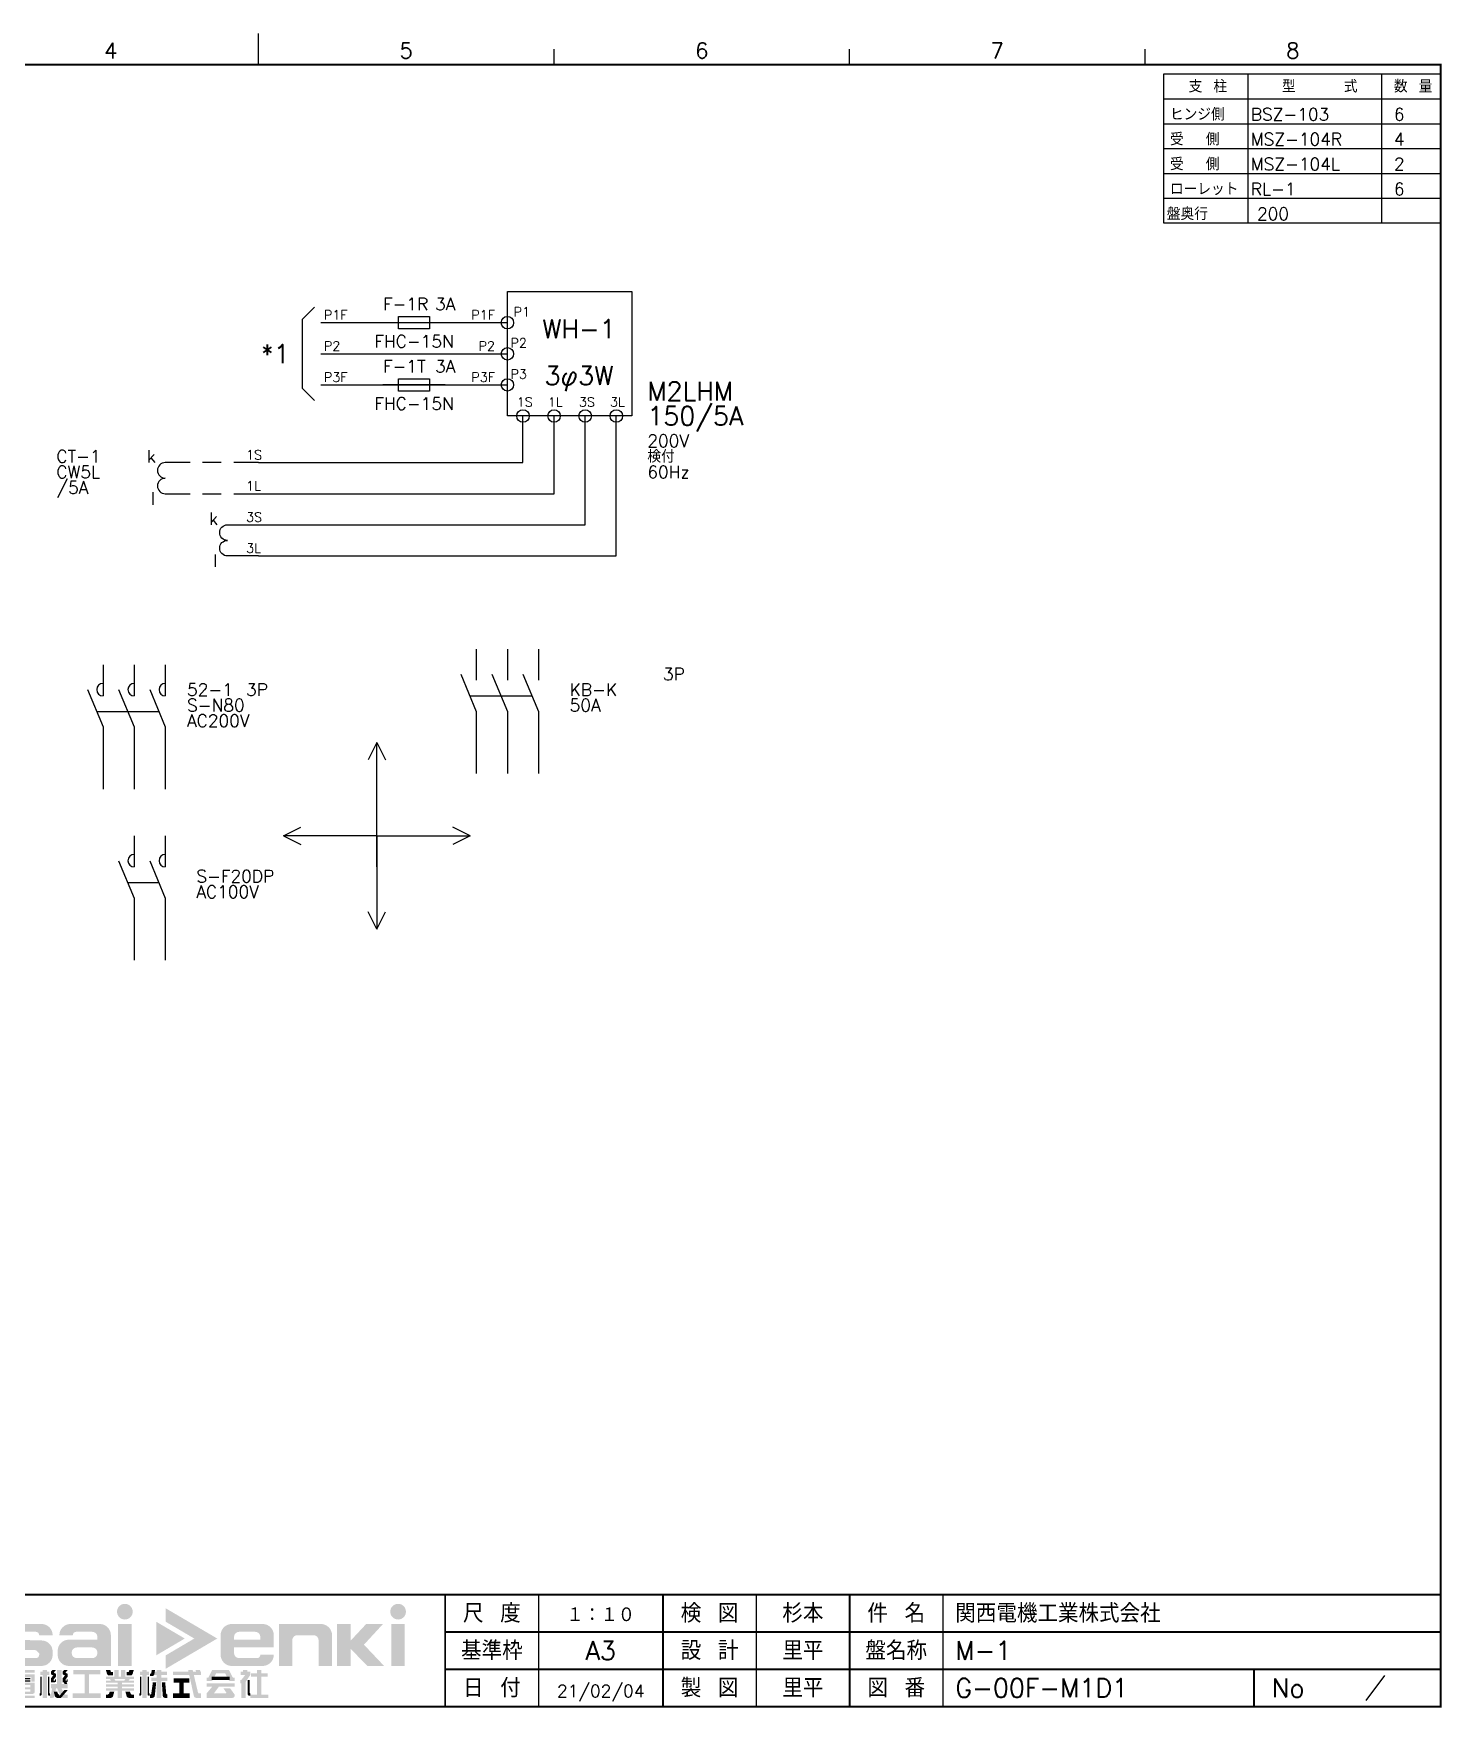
# Model space of a CAD drawing. Extents: x 150 to 4002, y -2 to 2690.
# Drawn here: x 1738 to 4002, y -2 to 2690 of the extents above; entities that cross this region are included whole.
import ezdxf
from ezdxf.enums import TextEntityAlignment as Align
from ezdxf.lldxf.tags import DXFTag

# ---------------------------------------------------------------- set-up
doc = ezdxf.new("R2010")
doc.units = 0
doc.header["$LTSCALE"] = 55
for name, color, linetype in [('S1', 4, 'Continuous'), ('SHEET', 4, 'Continuous'), ('ZOKU1', 3, 'Continuous')]:
    doc.layers.add(name, color=color, linetype=linetype)
doc.styles.add('M0', font='TXT', dxfattribs={"bigfont": 'BIGFONT'})
tags = doc.linetypes.add('DASHED', pattern=[0.4, 0.2, -0.2]).pattern_tags.tags
tags[6:7] = [DXFTag(74, 4), DXFTag(75, 0), DXFTag(340, '0'), DXFTag(46, 1.0), DXFTag(50, 0.0), DXFTag(44, 0.0), DXFTag(45, 0.0)]
tags[4:5] = [DXFTag(74, 4), DXFTag(75, 0), DXFTag(340, '0'), DXFTag(46, 1.0), DXFTag(50, 0.0), DXFTag(44, 0.0), DXFTag(45, 0.0)]

# ---------------------------------------------------------------- blocks, each defined once
blk = doc.blocks.new('S-LIST')
at = {"layer": 'S1', "color": 2, "linetype": 'Continuous'}
blk.add_lwpolyline([(-445, 0), (0, 0), (0, -240), (-445, -240)], close=True, dxfattribs=at)
for points in [[(-310, 0), (-310, -240)], [(-95, 0), (-95, -240)], [(-445, -40), (0, -40)], [(-445, -80), (0, -80)], [(-445, -120), (0, -120)], [(-445, -160), (0, -160)], [(-445, -200), (0, -200)]]:
    blk.add_lwpolyline(points, dxfattribs=at)
at = {"layer": 'S1', "color": 4, "linetype": 'Continuous', "style": 'M0'}
for s, p in [('支 柱', (-405, -30)), ('型    式', (-255, -30)), ('数 量', (-75, -30))]:
    blk.add_text(s, height=20, dxfattribs=at).set_placement(p)
blk = doc.blocks.new('BOXD')
at = {"layer": 'S1', "color": 3, "linetype": 'Continuous', "style": 'M0'}
for tag, p in [('N1', (0, 0)), ('N2', (145, 0))]:
    blk.add_attdef(tag, p, '', height=20, dxfattribs=at)
blk = doc.blocks.new('支柱金具')
at = {"layer": 'ZOKU1', "color": 3, "linetype": 'Continuous', "style": 'M0'}
for tag, p in [('PNO', (5, 0)), ('T1', (135, 0)), ('QT', (365, 0)), ('T2', (450, 0)), ('T3', (555, 0)), ('T6', (605, 0))]:
    blk.add_attdef(tag, p, '', height=20, dxfattribs=at)
blk = doc.blocks.new('KD-ROGO')
at = {"layer": 'SHEET', "linetype": 'Continuous'}
for color, points in [(171, [(-539, 161), (-511, 161), (-511, 63), (-539, 63)]), (171, [(-419, 166), (-419, 142), (-470, 112), (-419, 82), (-419, 58), (-511, 112)]), (171, [(112, 166), (112, 142), (163, 112), (112, 82), (112, 58), (204, 112)]), (171, [(418, 138), (442, 138), (442, 108), (470, 138), (500, 138), (466, 101), (502, 63), (472, 63), (442, 94), (442, 63), (418, 63)]), (40, [(-276, 33), (-275, 30), (-279, 30), (-279, 25), (-269, 25), (-269, 22), (-280, 22), (-280, 17), (-269, 17, -0.414214), (-273, 13), (-280, 13), (-280, 8), (-269, 8, 0.414214), (-261, 16), (-261, 17), (-250, 17), (-250, 22), (-261, 22), (-261, 25), (-251, 25), (-251, 30), (-255, 30), (-254, 33), (-262, 33), (-263, 30), (-267, 30), (-268, 33)]), (40, [(-172, 56), (-122, 56), (-122, 51), (-143, 51), (-143, 48), (-122, 48), (-122, 35), (-128, 35), (-128, 43), (-143, 43), (-143, 35), (-151, 35), (-151, 43), (-166, 43), (-166, 35), (-172, 35), (-172, 48), (-151, 48), (-151, 51), (-172, 51)]), (40, [(-108, 56), (-100, 56), (-100, 53), (-96, 53), (-96, 47), (-100, 47), (-100, 6), (-108, 6), (-108, 47), (-112, 47), (-112, 53), (-108, 53)]), (40, [(-70, 34), (-65, 34), (-64, 31), (-69, 31)]), (40, [(-5, 56), (-5, 48), (-25, 48), (-25, 14), (-4, 14), (-4, 6), (-54, 6), (-54, 14), (-33, 14), (-33, 48), (-53, 48), (-53, 56)]), (40, [(70, 56), (78, 56), (78, 53), (82, 53), (82, 47), (78, 47), (78, 6), (70, 6), (70, 47), (66, 47), (66, 53), (70, 53)]), (40, [(96, 56), (104, 56), (104, 53), (114, 53), (114, 47), (104, 47), (104, 42), (115, 42), (115, 36), (104, 36), (104, 6), (96, 6), (96, 36), (86, 36), (86, 42), (96, 42), (96, 47), (87, 47), (87, 53), (96, 53)]), (40, [(125, 53), (166, 53), (165, 56), (173, 56), (174, 53), (175, 53), (175, 47), (125, 47)]), (40, [(154, 41), (154, 33), (144, 33), (144, 14), (155, 14), (155, 6), (125, 6), (125, 14), (136, 14), (136, 33), (126, 33), (126, 41)]), (40, [(194, 44), (226, 44), (226, 38), (194, 38)]), (40, [(250, 56), (258, 56), (258, 53), (263, 53), (263, 47), (255, 35), (255, 6), (247, 6), (247, 32), (245, 32), (245, 38), (247, 38), (254, 47), (246, 47), (246, 53), (250, 53)]), (40, [(275, 56), (283, 56), (283, 50), (294, 50), (294, 44), (283, 44), (283, 12), (295, 12), (295, 6), (263, 6), (263, 12), (275, 12), (275, 44), (264, 44), (264, 50), (275, 50)]), (40, [(-265, 14), (-262.2, 9, 0.269143), (-258.7, 7), (-250, 7), (-250, 12), (-255, 12, -0.414214), (-257, 14)]), (40, [(-63, 20), (-75, 6), (-81, 6), (-69, 20)])]:
    blk.add_hatch(color=color, dxfattribs=at).paths.add_polyline_path(points)
h = blk.add_hatch(color=171, dxfattribs=at)
h.paths.add_polyline_path([(27, 138), (27, 63), (51, 63), (51, 138)])
edge = h.paths.add_edge_path()
edge.add_arc((39, 160), 14, 0, 360)
h = blk.add_hatch(color=171, dxfattribs=at)
h.paths.add_polyline_path([(515, 138), (515, 63), (539, 63), (539, 138)])
edge = h.paths.add_edge_path()
edge.add_arc((527, 160), 14, 0, 360)
h = blk.add_hatch(color=171, dxfattribs=at)
edge = h.paths.add_edge_path()
edge.add_arc((-370, 118), 20, 90, 180, ccw=False)
edge.add_line((-370, 138), (-318, 138))
edge.add_arc((-318, 118), 20, 0, 90, ccw=False)
edge.add_line((-298, 118), (-298, 63))
edge.add_line((-298, 63), (-373, 63))
edge.add_arc((-373, 83), 20, 180, 270, ccw=False)
edge.add_line((-393, 83), (-393, 90))
edge.add_arc((-373, 90), 20, 90, 180, ccw=False)
edge.add_line((-373, 110), (-322, 110))
edge.add_line((-322, 110), (-322, 114))
edge.add_arc((-332, 114), 10, 0, 90)
edge.add_line((-332, 124), (-360, 124))
edge.add_arc((-360, 118), 6, 90, 180)
edge.add_line((-366, 118), (-390, 118))
edge = h.paths.add_edge_path(flags=16)
edge.add_line((-368, 87), (-368, 86))
edge.add_arc((-359, 86), 9, 180, 270)
edge.add_line((-359, 77), (-331, 77))
edge.add_arc((-331, 86), 9, 270, 360)
edge.add_line((-322, 86), (-322, 87))
edge.add_arc((-331, 87), 9, 0, 90)
edge.add_line((-331, 96), (-359, 96))
edge.add_arc((-359, 87), 9, 90, 180)
h = blk.add_hatch(color=171, dxfattribs=at)
edge = h.paths.add_edge_path()
edge.add_line((-289, 138), (-214, 138))
edge.add_arc((-214, 118), 20, 0, 90, ccw=False)
edge.add_line((-194, 118), (-194, 63))
edge.add_line((-194, 63), (-218, 63))
edge.add_line((-218, 63), (-218, 109))
edge.add_arc((-227, 109), 9, 0, 90)
edge.add_line((-227, 118), (-256, 118))
edge.add_arc((-256, 109), 9, 90, 180)
edge.add_line((-265, 109), (-265, 63))
edge.add_line((-265, 63), (-289, 63))
edge.add_line((-289, 63), (-289, 138))
h = blk.add_hatch(color=171, dxfattribs=at)
edge = h.paths.add_edge_path()
edge.add_line((-110, 138), (-165, 138))
edge.add_arc((-165, 118), 20, 90, 180)
edge.add_line((-185, 118), (-185, 112.4))
edge.add_arc((-165, 112.4), 20, 180, 268.3865)
edge.add_line((-165.6, 92.5), (-119.8, 91.2))
edge.add_arc((-120, 85.2), 6, 0, 88.3865, ccw=False)
edge.add_line((-114, 85.2), (-114, 83))
edge.add_arc((-120, 83), 6, 270, 360, ccw=False)
edge.add_line((-120, 77), (-155, 77))
edge.add_arc((-155, 83), 6, 180, 270, ccw=False)
edge.add_line((-161, 83), (-185, 83))
edge.add_arc((-165, 83), 20, 180, 270)
edge.add_line((-165, 63), (-110, 63))
edge.add_arc((-110, 83), 20, 270, 360)
edge.add_line((-90, 83), (-90, 88.6))
edge.add_arc((-110, 88.6), 20, 0, 88.3865)
edge.add_line((-109.4, 108.5), (-155.2, 109.8))
edge.add_arc((-155, 115.8), 6, 180, 268.3865, ccw=False)
edge.add_line((-161, 115.8), (-161, 118))
edge.add_arc((-155, 118), 6, 90, 180, ccw=False)
edge.add_line((-155, 124), (-120, 124))
edge.add_arc((-120, 118), 6, 0, 90, ccw=False)
edge.add_line((-114, 118), (-90, 118))
edge.add_arc((-110, 118), 20, 0, 90)
h = blk.add_hatch(color=171, dxfattribs=at)
edge = h.paths.add_edge_path()
edge.add_arc((-58, 118), 20, 90, 180, ccw=False)
edge.add_line((-58, 138), (-6, 138))
edge.add_arc((-6, 118), 20, 0, 90, ccw=False)
edge.add_line((14, 118), (14, 63))
edge.add_line((14, 63), (-61, 63))
edge.add_arc((-61, 83), 20, 180, 270, ccw=False)
edge.add_line((-81, 83), (-81, 90))
edge.add_arc((-61, 90), 20, 90, 180, ccw=False)
edge.add_line((-61, 110), (-10, 110))
edge.add_line((-10, 110), (-10, 115))
edge.add_arc((-19, 115), 9, 0, 90)
edge.add_line((-19, 124), (-48, 124))
edge.add_arc((-48, 118), 6, 90, 180)
edge.add_line((-54, 118), (-78, 118))
edge = h.paths.add_edge_path(flags=16)
edge.add_line((-56, 87), (-56, 86))
edge.add_arc((-47, 86), 9, 180, 270)
edge.add_line((-47, 77), (-19, 77))
edge.add_arc((-19, 86), 9, 270, 360)
edge.add_line((-10, 86), (-10, 87))
edge.add_arc((-19, 87), 9, 0, 90)
edge.add_line((-19, 96), (-47, 96))
edge.add_arc((-47, 87), 9, 90, 180)
h = blk.add_hatch(color=171, dxfattribs=at)
edge = h.paths.add_edge_path()
edge.add_arc((285, 83), 20, 270, 360, ccw=False)
edge.add_line((285, 63), (230, 63))
edge.add_arc((230, 83), 20, 180, 270, ccw=False)
edge.add_line((210, 83), (210, 118))
edge.add_arc((230, 118), 20, 90, 180, ccw=False)
edge.add_line((230, 138), (285, 138))
edge.add_arc((285, 118), 20, 0, 90, ccw=False)
edge.add_line((305, 118), (305, 96))
edge.add_line((305, 96), (234, 96))
edge.add_line((234, 96), (234, 86))
edge.add_arc((243, 86), 9, 180, 270)
edge.add_line((243, 77), (275, 77))
edge.add_arc((275, 83), 6, 270, 360)
edge.add_line((281, 83), (305, 83))
edge = h.paths.add_edge_path(flags=16)
edge.add_line((281, 110), (281, 115))
edge.add_arc((272, 115), 9, 0, 90)
edge.add_line((272, 124), (243, 124))
edge.add_arc((243, 115), 9, 90, 180)
edge.add_line((234, 115), (234, 110))
edge.add_line((234, 110), (281, 110))
h = blk.add_hatch(color=171, dxfattribs=at)
edge = h.paths.add_edge_path()
edge.add_line((314, 138), (389, 138))
edge.add_arc((389, 118), 20, 0, 90, ccw=False)
edge.add_line((409, 118), (409, 63))
edge.add_line((409, 63), (385, 63))
edge.add_line((385, 63), (385, 109))
edge.add_arc((376, 109), 9, 0, 90)
edge.add_line((376, 118), (347, 118))
edge.add_arc((347, 109), 9, 90, 180)
edge.add_line((338, 109), (338, 63))
edge.add_line((338, 63), (314, 63))
edge.add_line((314, 63), (314, 138))
h = blk.add_hatch(color=40, dxfattribs=at)
h.paths.add_polyline_path([(-273, 51), (-273, 48), (-282, 48), (-282, 51)], flags=16)
h.paths.add_polyline_path([(-273, 43), (-273, 40), (-282, 40), (-282, 43)], flags=16)
edge = h.paths.add_edge_path()
edge.add_line((-290, 56), (-290, 6))
edge.add_line((-290, 6), (-282, 6))
edge.add_line((-282, 6), (-282, 35))
edge.add_line((-282, 35), (-271, 35))
edge.add_arc((-271, 39), 4, 270, 360)
edge.add_line((-267, 39), (-267, 56))
edge.add_line((-267, 56), (-290, 56))
h = blk.add_hatch(color=40, dxfattribs=at)
h.paths.add_polyline_path([(-257, 43), (-257, 40), (-248, 40), (-248, 43)], flags=16)
h.paths.add_polyline_path([(-257, 51), (-257, 48), (-248, 48), (-248, 51)], flags=16)
edge = h.paths.add_edge_path()
edge.add_line((-240, 56), (-240, 10))
edge.add_arc((-244, 10), 4, 270, 360, ccw=False)
edge.add_line((-244, 6), (-252, 6))
edge.add_line((-252, 6), (-252, 11))
edge.add_line((-252, 11), (-250, 11))
edge.add_arc((-250, 13), 2, 270, 360)
edge.add_line((-248, 13), (-248, 35))
edge.add_line((-248, 35), (-263, 35))
edge.add_line((-263, 35), (-263, 56))
edge.add_line((-263, 56), (-240, 56))
h = blk.add_hatch(color=40, dxfattribs=at)
edge = h.paths.add_edge_path(flags=16)
edge.add_line((-217, 37), (-217, 22))
edge.add_line((-217, 22), (-220, 22))
edge.add_line((-220, 22), (-220, 16))
edge.add_line((-220, 16), (-213, 16))
edge.add_arc((-213, 20), 4, 270, 360)
edge.add_line((-209, 20), (-209, 37))
edge.add_line((-209, 37), (-203, 37))
edge.add_line((-203, 37), (-203, 20))
edge.add_arc((-199, 20), 4, 180, 270)
edge.add_line((-199, 16), (-192, 16))
edge.add_line((-192, 16), (-192, 22))
edge.add_line((-192, 22), (-193, 22))
edge.add_arc((-193, 24), 2, 180, 270, ccw=False)
edge.add_line((-195, 24), (-195, 37))
edge.add_line((-195, 37), (-189, 37))
edge.add_line((-189, 37), (-189, 12))
edge.add_line((-189, 12), (-223, 12))
edge.add_line((-223, 12), (-223, 37))
edge.add_line((-223, 37), (-217, 37))
edge = h.paths.add_edge_path()
edge.add_line((-231, 56), (-181, 56))
edge.add_line((-181, 56), (-181, 47))
edge.add_line((-181, 47), (-195, 47))
edge.add_line((-195, 47), (-195, 43))
edge.add_line((-195, 43), (-181, 43))
edge.add_line((-181, 43), (-181, 10))
edge.add_arc((-185, 10), 4, 270, 360, ccw=False)
edge.add_line((-185, 6), (-231, 6))
edge.add_line((-231, 6), (-231, 43))
edge.add_line((-231, 43), (-217, 43))
edge.add_line((-217, 43), (-217, 47))
edge.add_line((-217, 47), (-231, 47))
edge.add_line((-231, 47), (-231, 56))
h.paths.add_polyline_path([(-209, 47), (-203, 47), (-203, 43), (-209, 43)], flags=17)
h = blk.add_hatch(color=40, dxfattribs=at)
h.paths.add_polyline_path([(-164, 17), (-164, 21), (-151, 21), (-151, 17)], flags=16)
h.paths.add_polyline_path([(-130, 17), (-130, 21), (-143, 21), (-143, 17)], flags=16)
edge = h.paths.add_edge_path()
edge.add_line((-172, 33), (-122, 33))
edge.add_line((-122, 33), (-122, 17))
edge.add_arc((-126, 17), 4, 270, 360, ccw=False)
edge.add_line((-126, 13), (-143, 13))
edge.add_line((-143, 13), (-143, 12))
edge.add_arc((-141, 12), 2, 180, 270)
edge.add_line((-141, 10), (-122, 10))
edge.add_line((-122, 10), (-122, 6))
edge.add_line((-122, 6), (-147, 6))
edge.add_arc((-147, 10), 4, 180, 270, ccw=False)
edge.add_line((-151, 10), (-151, 13))
edge.add_line((-151, 13), (-172, 13))
edge.add_line((-172, 13), (-172, 33))
h.paths.add_polyline_path([(-164, 29), (-164, 25), (-151, 25), (-151, 29)], flags=16)
h.paths.add_polyline_path([(-130, 29), (-130, 25), (-143, 25), (-143, 29)], flags=16)
h = blk.add_hatch(color=40, dxfattribs=at)
h.paths.add_polyline_path([(-153, 41.5), (-153, 39), (-164, 39), (-164, 41.5)])
h.paths.add_polyline_path([(-153, 37.5), (-153, 35), (-164, 35), (-164, 37.5)])
h = blk.add_hatch(color=40, dxfattribs=at)
h.paths.add_polyline_path([(-141, 41.5), (-141, 39), (-130, 39), (-130, 41.5)])
h.paths.add_polyline_path([(-141, 37.5), (-141, 35), (-130, 35), (-130, 37.5)])
h = blk.add_hatch(color=40, dxfattribs=at)
edge = h.paths.add_edge_path()
edge.add_line((-112, 44), (-112, 15))
edge.add_arc((-113, 15), 1, 270, 360, ccw=False)
edge.add_line((-113, 14), (-113, 10))
edge.add_line((-113, 10), (-111.5, 10))
edge.add_arc((-111.5, 12), 2, 270, 360)
edge.add_line((-109.5, 12), (-109.5, 44))
edge.add_line((-109.5, 44), (-112, 44))
h = blk.add_hatch(color=40, dxfattribs=at)
edge = h.paths.add_edge_path()
edge.add_line((-96, 44), (-96, 15))
edge.add_arc((-95, 15), 1, 180, 270)
edge.add_line((-95, 14), (-95, 10))
edge.add_line((-95, 10), (-96.5, 10))
edge.add_arc((-96.5, 12), 2, 180, 270, ccw=False)
edge.add_line((-98.5, 12), (-98.5, 44))
edge.add_line((-98.5, 44), (-96, 44))
h = blk.add_hatch(color=40, dxfattribs=at)
edge = h.paths.add_edge_path()
edge.add_line((-74, 56), (-74, 31))
edge.add_line((-74, 31), (-63, 31))
edge.add_line((-63, 31), (-63, 23))
edge.add_line((-63, 23), (-74, 23))
edge.add_line((-74, 23), (-69.5, 13.2))
edge.add_arc((-67.7, 14), 2, 204.444, 270)
edge.add_line((-67.7, 12), (-63, 12))
edge.add_line((-63, 12), (-63, 6))
edge.add_line((-63, 6), (-71.5, 6))
edge.add_arc((-71.5, 10), 4, 205.2011, 270, ccw=False)
edge.add_line((-75.1, 8.3), (-82, 23))
edge.add_line((-82, 23), (-84, 23))
edge.add_line((-84, 23), (-86.4, 9.3))
edge.add_arc((-90.4, 10), 4, 270, 349.992, ccw=False)
edge.add_line((-90.4, 6), (-95, 6))
edge.add_line((-95, 6), (-95, 12))
edge.add_line((-95, 12), (-94.7, 12))
edge.add_arc((-94.7, 14), 2, 270, 349.6952)
edge.add_line((-92.7, 13.6), (-91, 23))
edge.add_line((-91, 23), (-93, 23))
edge.add_line((-93, 23), (-93, 31))
edge.add_line((-93, 31), (-82, 31))
edge.add_line((-82, 31), (-82, 56))
edge.add_line((-82, 56), (-74, 56))
h = blk.add_hatch(color=40, dxfattribs=at)
edge = h.paths.add_edge_path()
edge.add_line((-90, 56), (-93, 53))
edge.add_line((-93, 53), (-93, 48))
edge.add_line((-93, 48), (-89, 46))
edge.add_line((-89, 46), (-93, 41))
edge.add_line((-93, 41), (-93, 34))
edge.add_line((-93, 34), (-86, 34))
edge.add_arc((-86, 36), 2, 270, 360)
edge.add_line((-84, 36), (-84, 39))
edge.add_line((-84, 39), (-86, 39))
edge.add_line((-86, 39), (-86, 37))
edge.add_line((-86, 37), (-88, 37))
edge.add_line((-88, 37), (-88, 39))
edge.add_line((-88, 39), (-84, 44))
edge.add_line((-84, 44), (-84, 49))
edge.add_line((-84, 49), (-88, 51))
edge.add_line((-88, 51), (-84, 56))
edge.add_line((-84, 56), (-90, 56))
h = blk.add_hatch(color=40, dxfattribs=at)
edge = h.paths.add_edge_path()
edge.add_line((-69, 56), (-72, 53))
edge.add_line((-72, 53), (-72, 48))
edge.add_line((-72, 48), (-68, 46))
edge.add_line((-68, 46), (-72, 41))
edge.add_line((-72, 41), (-72, 34))
edge.add_line((-72, 34), (-65, 34))
edge.add_arc((-65, 36), 2, 270, 360)
edge.add_line((-63, 36), (-63, 39))
edge.add_line((-63, 39), (-65, 39))
edge.add_line((-65, 39), (-65, 37))
edge.add_line((-65, 37), (-67, 37))
edge.add_line((-67, 37), (-67, 39))
edge.add_line((-67, 39), (-63, 44))
edge.add_line((-63, 44), (-63, 49))
edge.add_line((-63, 49), (-67, 51))
edge.add_line((-67, 51), (-63, 56))
edge.add_line((-63, 56), (-69, 56))
h = blk.add_hatch(color=40, dxfattribs=at)
h.paths.add_polyline_path([(20, 40), (40, 40), (38, 37), (22, 37)], flags=17)
h.paths.add_polyline_path([(32, 56), (40, 56), (40, 44), (55, 44), (55, 40), (48, 40), (46, 37), (55, 37), (55, 33), (34, 33), (34, 30), (55, 30), (55, 26), (34, 26), (34, 23), (55, 23), (55, 19), (34, 19), (34, 6), (26, 6), (26, 19), (5, 19), (5, 23), (26, 23), (26, 26), (5, 26), (5, 30), (26, 30), (26, 33), (5, 33), (5, 37), (14, 37), (12, 40), (5, 40), (5, 44), (20, 44), (20, 56), (28, 56), (28, 44), (32, 44)])
h = blk.add_hatch(color=40, dxfattribs=at)
edge = h.paths.add_edge_path()
edge.add_line((5, 56), (7.1, 48.9))
edge.add_arc((11, 50), 4, 196.6992, 270)
edge.add_line((11, 46), (18, 46))
edge.add_line((18, 46), (18, 52))
edge.add_line((18, 52), (15.6, 52))
edge.add_arc((15.6, 54), 2, 194.0362, 270, ccw=False)
edge.add_line((13.6, 53.5), (13, 56))
edge.add_line((13, 56), (5, 56))
h = blk.add_hatch(color=40, dxfattribs=at)
edge = h.paths.add_edge_path()
edge.add_line((55, 56), (52.9, 48.9))
edge.add_arc((49, 50), 4, 270, 343.3008, ccw=False)
edge.add_line((49, 46), (42, 46))
edge.add_line((42, 46), (42, 52))
edge.add_line((42, 52), (44.4, 52))
edge.add_arc((44.4, 54), 2, 270, 345.9638)
edge.add_line((46.4, 53.5), (47, 56))
edge.add_line((47, 56), (55, 56))
h = blk.add_hatch(color=40, dxfattribs=at)
edge = h.paths.add_edge_path()
edge.add_line((66, 44), (66, 15))
edge.add_arc((65, 15), 1, 270, 360, ccw=False)
edge.add_line((65, 14), (65, 10))
edge.add_line((65, 10), (66.5, 10))
edge.add_arc((66.5, 12), 2, 270, 360)
edge.add_line((68.5, 12), (68.5, 44))
edge.add_line((68.5, 44), (66, 44))
h = blk.add_hatch(color=40, dxfattribs=at)
edge = h.paths.add_edge_path()
edge.add_line((82, 44), (82, 15))
edge.add_arc((83, 15), 1, 180, 270)
edge.add_line((83, 14), (83, 10))
edge.add_line((83, 10), (81.5, 10))
edge.add_arc((81.5, 12), 2, 180, 270, ccw=False)
edge.add_line((79.5, 12), (79.5, 44))
edge.add_line((79.5, 44), (82, 44))
h = blk.add_hatch(color=40, dxfattribs=at)
edge = h.paths.add_edge_path()
edge.add_line((87, 56), (93, 56))
edge.add_line((93, 56), (91.6, 48.3))
edge.add_arc((87.7, 49), 4, 270, 349.6952, ccw=False)
edge.add_line((87.7, 45), (84, 45))
edge.add_line((84, 45), (84, 49))
edge.add_line((84, 49), (84.3, 49))
edge.add_arc((84.3, 51), 2, 270, 351.8699)
edge.add_line((86.2, 50.7), (87, 56))
h = blk.add_hatch(color=40, dxfattribs=at)
edge = h.paths.add_edge_path()
edge.add_line((89, 34), (95, 34))
edge.add_line((95, 34), (92.4, 9.6))
edge.add_arc((88.4, 10), 4, 270, 353.8845, ccw=False)
edge.add_line((88.4, 6), (84, 6))
edge.add_line((84, 6), (84, 12))
edge.add_line((84, 12), (84.3, 12))
edge.add_arc((84.3, 14), 2, 270, 352.2348)
edge.add_line((86.2, 13.7), (89, 34))
h = blk.add_hatch(color=40, dxfattribs=at)
edge = h.paths.add_edge_path()
edge.add_line((111, 34), (105, 34))
edge.add_line((105, 34), (106.7, 9.7))
edge.add_arc((110.7, 10), 4, 184.0856, 270)
edge.add_line((110.7, 6), (115, 6))
edge.add_line((115, 6), (115, 12))
edge.add_line((115, 12), (114.8, 12))
edge.add_arc((114.8, 14), 2, 185.1944, 270, ccw=False)
edge.add_line((112.8, 13.8), (111, 34))
h = blk.add_hatch(color=40, dxfattribs=at)
edge = h.paths.add_edge_path()
edge.add_line((152, 56), (160, 56))
edge.add_line((160, 56), (169.6, 15.5))
edge.add_arc((171.6, 16), 2, 193.3925, 270)
edge.add_line((171.6, 14), (175, 14))
edge.add_line((175, 14), (175, 6))
edge.add_line((175, 6), (166.2, 6))
edge.add_arc((166.2, 10), 4, 192.4074, 270, ccw=False)
edge.add_line((162.3, 9.1), (152, 56))
h = blk.add_hatch(color=40, dxfattribs=at)
edge = h.paths.add_edge_path()
edge.add_line((195, 56), (225, 56))
edge.add_line((225, 56), (231.4, 43.1))
edge.add_arc((233.2, 44), 2, 206.5651, 270)
edge.add_line((233.2, 42), (235, 42))
edge.add_line((235, 42), (235, 36))
edge.add_line((235, 36), (227.5, 36))
edge.add_arc((227.5, 40), 4, 206.5651, 270, ccw=False)
edge.add_line((223.9, 38.2), (218, 50))
edge.add_line((218, 50), (202, 50))
edge.add_line((202, 50), (196.1, 38.2))
edge.add_arc((192.5, 40), 4, 270, 333.4349, ccw=False)
edge.add_line((192.5, 36), (185, 36))
edge.add_line((185, 36), (185, 42))
edge.add_line((185, 42), (186.8, 42))
edge.add_arc((186.8, 44), 2, 270, 333.4349)
edge.add_line((188.6, 43.1), (195, 56))
h = blk.add_hatch(color=40, dxfattribs=at)
edge = h.paths.add_edge_path()
edge.add_line((185, 32), (235, 32))
edge.add_line((235, 32), (235, 26))
edge.add_line((235, 26), (207, 26))
edge.add_line((207, 26), (198, 14))
edge.add_line((198, 14), (219.1, 14))
edge.add_arc((219.1, 15), 1, 270, 393.6901)
edge.add_line((220, 15.6), (215, 23))
edge.add_line((215, 23), (227, 23))
edge.add_line((227, 23), (235, 12))
edge.add_line((235, 12), (235, 10))
edge.add_arc((231, 10), 4, 270, 360, ccw=False)
edge.add_line((231, 6), (185, 6))
edge.add_line((185, 6), (185, 14))
edge.add_line((185, 14), (195, 26))
edge.add_line((195, 26), (185, 26))
edge.add_line((185, 26), (185, 32))
h = blk.add_hatch(color=40, dxfattribs=at)
edge = h.paths.add_edge_path()
edge.add_line((262, 38), (262, 15))
edge.add_arc((263, 15), 1, 180, 270)
edge.add_line((263, 14), (263, 10))
edge.add_line((263, 10), (260.5, 10))
edge.add_arc((260.5, 12), 2, 180, 270, ccw=False)
edge.add_line((258.5, 12), (258.5, 38))
edge.add_line((258.5, 38), (262, 38))
h = blk.add_hatch(color=40, dxfattribs=at)
edge = h.paths.add_edge_path()
edge.add_line((-88, 17), (-82, 17))
edge.add_line((-82, 17), (-80.5, 13.3))
edge.add_arc((-78.6, 14), 2, 201.8014, 270)
edge.add_line((-78.6, 12), (-78, 12))
edge.add_line((-78, 12), (-78, 6))
edge.add_line((-78, 6), (-81.9, 6))
edge.add_arc((-81.9, 10), 4, 195.2551, 270, ccw=False)
edge.add_line((-85.8, 8.9), (-88, 17))
h = blk.add_hatch(color=40, dxfattribs=at)
edge = h.paths.add_edge_path()
edge.add_line((20, 17), (12, 17))
edge.add_line((12, 17), (10.5, 13.3))
edge.add_arc((8.6, 14), 2, 270, 338.1986, ccw=False)
edge.add_line((8.6, 12), (5, 12))
edge.add_line((5, 12), (5, 6))
edge.add_line((5, 6), (13.9, 6))
edge.add_arc((13.9, 10), 4, 270, 344.7449)
edge.add_line((17.8, 8.9), (20, 17))
h = blk.add_hatch(color=40, dxfattribs=at)
edge = h.paths.add_edge_path()
edge.add_line((40, 17), (48, 17))
edge.add_line((48, 17), (49.5, 13.3))
edge.add_arc((51.4, 14), 2, 201.8014, 270)
edge.add_line((51.4, 12), (55, 12))
edge.add_line((55, 12), (55, 6))
edge.add_line((55, 6), (46.1, 6))
edge.add_arc((46.1, 10), 4, 195.2551, 270, ccw=False)
edge.add_line((42.2, 8.9), (40, 17))
at = {"layer": 'SHEET', "color": 1, "linetype": 'Continuous'}
for points in [[(-402, 142), (-402, 82), (-453, 112)], [(95, 142), (95, 82), (146, 112)]]:
    blk.add_solid(points, dxfattribs=at)
blk = doc.blocks.new('A3B')
at = {"layer": 'SHEET', "linetype": 'Continuous'}
for points in [[(2100, 2640), (2100, 2690)], [(2575, 2640), (2575, 2665)], [(3050, 2640), (3050, 2665)], [(3525, 2640), (3525, 2665)], [(2550, 180), (2550, 1)], [(2900, 180), (2900, 1)], [(3200, 180), (3200, 0)]]:
    blk.add_lwpolyline(points, dxfattribs=at)
at = {"layer": 'SHEET', "linetype": 'Continuous', "const_width": 3}
blk.add_lwpolyline([(200, 0), (200, 2640), (4000, 2640), (4000, 0)], close=True, dxfattribs=at)
at = {"layer": 'SHEET', "color": 4, "linetype": 'Continuous', "const_width": 3}
blk.add_lwpolyline([(4000, 180), (1300, 180), (1300, 0)], dxfattribs=at)
at = {"layer": 'SHEET', "linetype": 'Continuous', "const_width": 3}
for points in [[(2400, 180), (2400, 0)], [(2750, 180), (2750, 0)], [(3050, 180), (3050, 0)], [(2400, 120), (4000, 120)], [(2400, 60), (4000, 60)], [(3700, 60), (3700, 0)]]:
    blk.add_lwpolyline(points, dxfattribs=at)
at = {"layer": 'SHEET', "color": 2, "linetype": 'Continuous'}
blk.add_lwpolyline([(3910, 50), (3880, 10)], dxfattribs=at)
at = {"layer": 'SHEET', "color": 4, "linetype": 'Continuous', "xscale": 0.9, "yscale": 0.9, "zscale": 0.9}
blk.add_blockref('KD-ROGO', (1850, 8.6), dxfattribs=at)
at = {"layer": 'SHEET', "color": 2, "linetype": 'Continuous', "style": 'M0'}
for s, height, p in [('4', 25, (1862.5, 2650)), ('5', 25, (2337.5, 2650)), ('6', 25, (2812.5, 2650)), ('7', 25, (3287.5, 2650)), ('8', 25, (3762.5, 2650)), ('尺 度', 30, (2475, 135)), ('検 図', 30, (2825, 135)), ('件 名', 30, (3125, 135)), ('基準枠', 30, (2475, 75)), ('設 計', 30, (2825, 75)), ('盤名称', 30, (3125, 75)), ('日 付', 30, (2475, 15)), ('製 図', 30, (2825, 15)), ('図 番', 30, (3125, 15)), ('No', 30, (3755, 15))]:
    blk.add_text(s, height=height, dxfattribs=at).set_placement(p, align=Align.CENTER)
blk = doc.blocks.new('A3W')
at = {"layer": 'SHEET', "color": 3, "linetype": 'Continuous', "style": 'M0'}
for tag, height, p in [('ZW4', 30, (2975, 135)), ('ZW7', 25, (2650, 135)), ('ZW8', 30, (2650, 75)), ('ZW5', 30, (2975, 75)), ('ZW9', 20, (2650, 15)), ('ZW6', 30, (2975, 15))]:
    blk.add_attdef(tag, text='', height=height, dxfattribs=at).set_placement(p, align=Align.CENTER)
for tag, p, height in [('ZW1', (3220, 135), 30), ('ZW2', (3220, 75), 30), ('ZW3', (3220, 15), 30), ('ZW10', (3815, 15), 25), ('ZW11', (3915, 15), 25)]:
    blk.add_attdef(tag, p, '', height=height, dxfattribs=at)
blk.add_attdef('ZW12', (185, 15), '', height=15, rotation=90, dxfattribs=at)
blk = doc.blocks.new('MWH5')
at = {"layer": 'S1', "color": 7, "linetype": 'Continuous'}
blk.add_lwpolyline([(-100, 0), (100, 0), (100, -200), (-100, -200)], close=True, dxfattribs=at)
for centre in [(-100, -50), (-100, -100), (-100, -150), (-75, -200), (-25, -200), (25, -200), (75, -200)]:
    blk.add_circle(centre, 10, dxfattribs=at)
at = {"layer": 'S1', "color": 7, "linetype": 'Continuous', "style": 'M0'}
for s, p in [('P1', (-90, -40)), ('P2', (-95, -90)), ('P3', (-95, -140)), ('1S', (-85, -185)), ('1L', (-35, -185)), ('3S', (15, -185)), ('3L', (65, -185))]:
    blk.add_text(s, height=15, dxfattribs=at).set_placement(p)
at = {"layer": 'ZOKU1', "color": 7, "linetype": 'Continuous', "style": 'M0'}
for tag, p in [('PNO', (15, -75)), ('T3', (15, -150))]:
    blk.add_attdef(tag, text='', height=30, dxfattribs=at).set_placement(p, align=Align.CENTER)
for tag, p, height in [('T1', (125, -175), 30), ('T2', (124.9, -215), 30), ('T4', (125, -250), 20), ('T7', (125, -275), 20), ('T5', (125, -300), 20)]:
    blk.add_attdef(tag, p, '', height=height, dxfattribs=at)
blk = doc.blocks.new('MCTWHM')
at = {"layer": 'S1', "color": 4, "linetype": 'Continuous'}
for points in [[(40, 25), (0, 25, 0.414214), (-12.5, 12.5), (-12.5, 12.5, 0.414214), (0, 0), (0, 0), (0, 0, 0.414214), (-12.5, -12.5), (-12.5, -12.5, 0.414214), (0, -25), (40, -25)], [(150, -125), (100, -125, -0.414214), (87.5, -112.5), (87.5, -112.5, -0.414214), (100, -100), (100, -100), (100, -100, -0.414214), (87.5, -87.5), (87.5, -87.5, -0.414214), (100, -75), (150, -75)]]:
    blk.add_lwpolyline(points, format="xyb", dxfattribs=at)
for points in [[(90, 25), (60, 25)], [(150, 25), (110, 25)], [(60, -25), (70, -25), (90, -25)], [(110, -25), (150, -25)]]:
    blk.add_lwpolyline(points, dxfattribs=at)
at = {"layer": 'S1', "color": 2, "linetype": 'Continuous', "style": 'M0'}
for s, p in [('k', (-29.8, 25)), ('l', (-23.2, -42.7)), ('k', (70.2, -75)), ('l', (76.8, -142.7))]:
    blk.add_text(s, height=20, dxfattribs=at).set_placement(p)
at = {"layer": 'ZOKU1', "color": 3, "linetype": 'Continuous', "style": 'M0'}
for tag, p in [('PNO', (-175, 25)), ('T1', (-175, 0)), ('T3', (-175, -25)), ('T7', (-175, -50)), ('T4', (-175, -75)), ('T2', (-175, -100)), ('T5', (-175, -125)), ('T6', (-175, -150))]:
    blk.add_attdef(tag, p, '', height=20, dxfattribs=at)
blk = doc.blocks.new('SFH')
at = {"layer": 'S1', "color": 4, "linetype": 'Continuous'}
for points in [[(75, 10), (75, -10), (25, -10), (25, 10), (75, 10)], [(100, 0), (0, 0)]]:
    blk.add_lwpolyline(points, dxfattribs=at)
at = {"layer": 'ZOKU1', "color": 3, "linetype": 'Continuous', "style": 'M0'}
for tag, p in [('PNO', (0, 20)), ('T2', (35, -65))]:
    blk.add_attdef(tag, p, '', height=20, dxfattribs=at)
for tag, p in [('T3', (115, 20)), ('T1', (50, -40))]:
    blk.add_attdef(tag, text='', height=20, dxfattribs=at).set_placement(p, align=Align.CENTER)
blk = doc.blocks.new('MMC3P')
at = {"layer": 'S1', "color": 4, "linetype": 'Continuous'}
for points in [[(-50, 0), (-50, -50)], [(0, 0), (0, -50)], [(50, 0), (50, -50)], [(-75, -40), (-50, -100), (-50, -200)], [(-25, -40), (0, -100), (0, -200)], [(25, -40), (50, -100), (50, -200)]]:
    blk.add_lwpolyline(points, dxfattribs=at)
at = {"layer": 'S1', "color": 4, "linetype": 'DASHED'}
blk.add_lwpolyline([(-60.5, -75), (39, -75)], dxfattribs=at)
at = {"layer": 'S1', "color": 4, "linetype": 'Continuous'}
for centre in [(-50, -40), (0, -40), (50, -40)]:
    blk.add_arc(centre, 10, 90, 270, dxfattribs=at)
at = {"layer": 'ZOKU1', "color": 3, "linetype": 'Continuous', "style": 'M0'}
for tag, p in [('PNO', (85, -50)), ('T5', (180, -50)), ('T1', (85, -75)), ('T2', (85, -100)), ('T4', (85, -125)), ('T3', (85, -150)), ('T7', (85, -175))]:
    blk.add_attdef(tag, p, '', height=20, dxfattribs=at)
blk = doc.blocks.new('MMCB03P')
at = {"layer": 'S1', "color": 4, "linetype": 'Continuous'}
for points in [[(-50, 0), (-50, -50)], [(0, 0), (0, -50)], [(50, 0), (50, -50)], [(-75, -40), (-50, -100), (-50, -200)], [(-25, -40), (0, -100), (0, -200)], [(25, -40), (50, -100), (50, -200)]]:
    blk.add_lwpolyline(points, dxfattribs=at)
at = {"layer": 'S1', "color": 4, "linetype": 'DASHED'}
blk.add_lwpolyline([(-59.5, -75), (40, -75)], dxfattribs=at)
at = {"layer": 'ZOKU1', "color": 3, "linetype": 'Continuous', "style": 'M0'}
for tag, p in [('PNO', (100, -50)), ('T2', (250, -50)), ('T1', (100, -75)), ('T3', (100, -100)), ('T5', (200, -100)), ('T4', (100, -125)), ('T7', (200.5, -125)), ('T6', (100, -150)), ('T8', (100.5, -175)), ('T9', (100.5, -200))]:
    blk.add_attdef(tag, p, '', height=20, dxfattribs=at)
blk = doc.blocks.new('MMC2P')
at = {"layer": 'S1', "color": 4, "linetype": 'Continuous'}
for points in [[(0, 0), (0, -50)], [(50, 0), (50, -50)], [(-25, -40), (0, -100), (0, -200)], [(25, -40), (50, -100), (50, -200)]]:
    blk.add_lwpolyline(points, dxfattribs=at)
at = {"layer": 'S1', "color": 4, "linetype": 'DASHED'}
blk.add_lwpolyline([(-10.5, -75), (39, -75)], dxfattribs=at)
at = {"layer": 'S1', "color": 4, "linetype": 'Continuous'}
for centre in [(0, -40), (50, -40)]:
    blk.add_arc(centre, 10, 90, 270, dxfattribs=at)
at = {"layer": 'ZOKU1', "color": 3, "linetype": 'Continuous', "style": 'M0'}
for tag, p in [('PNO', (100, -50)), ('T5', (200, -50)), ('T1', (100, -75)), ('T2', (100, -100)), ('T4', (100, -125)), ('T3', (100, -150))]:
    blk.add_attdef(tag, p, '', height=20, dxfattribs=at)
blk = doc.blocks.new('YD')
at = {"linetype": 'Continuous'}
for points in [[(0, -50), (0, 0), (0, -150), (-14, -122.1)], [(0, -150), (14, -122.1)]]:
    blk.add_lwpolyline(points, dxfattribs=at)
blk = doc.blocks.new('YR')
at = {"layer": 'S1', "color": 4, "linetype": 'Continuous'}
for points in [[(0, 0), (150, 0)], [(150, 0), (122.1, 14)], [(150, 0), (122.1, -14)]]:
    blk.add_lwpolyline(points, dxfattribs=at)
blk = doc.blocks.new('YL')
at = {"layer": 'S1', "color": 4, "linetype": 'Continuous'}
for points in [[(-150, 0), (-122.1, 14)], [(-150, 0), (-122.1, -14)], [(0, 0), (-150, 0)]]:
    blk.add_lwpolyline(points, dxfattribs=at)
blk = doc.blocks.new('YU')
at = {"linetype": 'Continuous'}
for points in [[(0, 150), (-14, 122.1)], [(0, 0), (0, 150), (14, 122.1)]]:
    blk.add_lwpolyline(points, dxfattribs=at)

msp = doc.modelspace()

# ---------------------------------------------------------------- linework, layer by layer
at = {"layer": 'S1', "color": 2, "linetype": 'Continuous'}
msp.add_lwpolyline([(2190, 2250), (2170, 2230), (2170, 2120), (2190, 2100)], dxfattribs=at)
at = {"layer": 'S1', "color": 4, "linetype": 'Continuous'}
for points in [[(2500, 2225), (2200, 2225)], [(2200, 2175), (2500, 2175)], [(2200, 2125), (2500, 2125)], [(2100, 1950), (2575, 1950), (2575, 2075)], [(2100, 1900), (2625, 1900), (2625, 2075)], [(2100, 1850), (2675, 1850), (2675, 2075)], [(2100, 2000), (2525, 2000), (2525, 2075)]]:
    msp.add_lwpolyline(points, dxfattribs=at)

# ---------------------------------------------------------------- block references
for name, p in [('A3B', (0, 0)), ('S-LIST', (4000, 2625)), ('YU', (2290, 1400)), ('YL', (2290, 1400)), ('YD', (2290, 1400)), ('YR', (2290, 1400))]:
    msp.add_blockref(name, p, dxfattribs=at)
ref = msp.add_blockref('支柱金具', (3560, 2550), dxfattribs=at)
ref.add_attrib('PNO', 'ヒンジ側', (3565, 2550), dxfattribs={"layer": 'ZOKU1', "color": 3, "linetype": 'Continuous', "height": 20, "style": 'M0'})
ref.add_attrib('T1', 'BSZ-103', (3695, 2550), dxfattribs={"layer": 'ZOKU1', "color": 3, "linetype": 'Continuous', "height": 20, "style": 'M0'})
ref.add_attrib('QT', '6', (3925, 2550), dxfattribs={"layer": 'ZOKU1', "color": 3, "linetype": 'Continuous', "height": 20, "style": 'M0'})
ref = msp.add_blockref('支柱金具', (3560, 2510), dxfattribs=at)
ref.add_attrib('PNO', '受  側', (3565, 2510), dxfattribs={"layer": 'ZOKU1', "color": 3, "linetype": 'Continuous', "height": 20, "style": 'M0'})
ref.add_attrib('T1', 'MSZ-104R', (3695, 2510), dxfattribs={"layer": 'ZOKU1', "color": 3, "linetype": 'Continuous', "height": 20, "style": 'M0'})
ref.add_attrib('QT', '4', (3925, 2510), dxfattribs={"layer": 'ZOKU1', "color": 3, "linetype": 'Continuous', "height": 20, "style": 'M0'})
ref = msp.add_blockref('支柱金具', (3560, 2470), dxfattribs=at)
ref.add_attrib('PNO', '受  側', (3565, 2470), dxfattribs={"layer": 'ZOKU1', "color": 3, "linetype": 'Continuous', "height": 20, "style": 'M0'})
ref.add_attrib('T1', 'MSZ-104L', (3695, 2470), dxfattribs={"layer": 'ZOKU1', "color": 3, "linetype": 'Continuous', "height": 20, "style": 'M0'})
ref.add_attrib('QT', '2', (3925, 2470), dxfattribs={"layer": 'ZOKU1', "color": 3, "linetype": 'Continuous', "height": 20, "style": 'M0'})
ref = msp.add_blockref('支柱金具', (3560, 2430), dxfattribs=at)
ref.add_attrib('PNO', 'ローレット', (3565, 2430), dxfattribs={"layer": 'ZOKU1', "color": 3, "linetype": 'Continuous', "height": 20, "style": 'M0'})
ref.add_attrib('T1', 'RL-1', (3695, 2430), dxfattribs={"layer": 'ZOKU1', "color": 3, "linetype": 'Continuous', "height": 20, "style": 'M0'})
ref.add_attrib('QT', '6', (3925, 2430), dxfattribs={"layer": 'ZOKU1', "color": 3, "linetype": 'Continuous', "height": 20, "style": 'M0'})
for name, p, values in [('BOXD', (3560, 2390), {'N1': '盤奥行', 'N2': '200'}), ('A3W', (0, 0), {'ZW1': '関西電機工業株式会社', 'ZW2': 'M-1', 'ZW3': 'G-00F-M1D1', 'ZW4': '杉本', 'ZW5': '里平', 'ZW6': '里平', 'ZW7': '１：１０', 'ZW8': 'A3', 'ZW9': '21/02/04', 'ZW12': '17:06'})]:
    msp.add_blockref(name, p, dxfattribs=at).add_auto_attribs(values)
at = {"layer": 'S1', "color": 2, "linetype": 'Continuous'}
ref = msp.add_blockref('SFH', (2300, 2225), dxfattribs=at)
ref.add_attrib('PNO', 'F-1R', (2300, 2245), dxfattribs={"layer": 'ZOKU1', "color": 3, "linetype": 'Continuous', "height": 20, "style": 'M0'})
ref.add_attrib('T1', 'FHC-15N', dxfattribs={"layer": 'ZOKU1', "color": 3, "linetype": 'Continuous', "height": 20, "style": 'M0'}).set_placement((2350, 2185), align=Align.CENTER)
ref.add_attrib('T3', '3A', dxfattribs={"layer": 'ZOKU1', "color": 3, "linetype": 'Continuous', "height": 20, "style": 'M0'}).set_placement((2400, 2245), align=Align.CENTER)
at = {"layer": 'S1', "color": 7, "linetype": 'Continuous'}
ref = msp.add_blockref('MWH5', (2600, 2275), dxfattribs=at)
ref.add_attrib('PNO', 'WH-1', dxfattribs={"layer": 'ZOKU1', "color": 3, "linetype": 'Continuous', "height": 30, "style": 'M0'}).set_placement((2615, 2200), align=Align.CENTER)
ref.add_attrib('T1', 'M2LHM', (2725, 2100), dxfattribs={"layer": 'ZOKU1', "color": 3, "linetype": 'Continuous', "height": 30, "style": 'M0'})
ref.add_attrib('T2', '150/5A', (2724.95, 2060), dxfattribs={"layer": 'ZOKU1', "color": 3, "linetype": 'Continuous', "height": 30, "style": 'M0'})
ref.add_attrib('T3', '3φ3W', dxfattribs={"layer": 'ZOKU1', "color": 3, "linetype": 'Continuous', "height": 30, "style": 'M0'}).set_placement((2615, 2125), align=Align.CENTER)
ref.add_attrib('T4', '200V', (2725, 2025), dxfattribs={"layer": 'ZOKU1', "color": 3, "linetype": 'Continuous', "height": 20, "style": 'M0'})
ref.add_attrib('T5', '60Hz', (2725, 1975), dxfattribs={"layer": 'ZOKU1', "color": 3, "linetype": 'Continuous', "height": 20, "style": 'M0'})
ref.add_attrib('T7', '検付', (2725, 2000), dxfattribs={"layer": 'ZOKU1', "color": 3, "linetype": 'Continuous', "height": 20, "style": 'M0'})
at = {"layer": 'S1', "color": 2, "linetype": 'Continuous'}
ref = msp.add_blockref('SFH', (2300, 2125), dxfattribs=at)
ref.add_attrib('PNO', 'F-1T', (2300, 2145), dxfattribs={"layer": 'ZOKU1', "color": 3, "linetype": 'Continuous', "height": 20, "style": 'M0'})
ref.add_attrib('T1', 'FHC-15N', dxfattribs={"layer": 'ZOKU1', "color": 3, "linetype": 'Continuous', "height": 20, "style": 'M0'}).set_placement((2350, 2085), align=Align.CENTER)
ref.add_attrib('T3', '3A', dxfattribs={"layer": 'ZOKU1', "color": 3, "linetype": 'Continuous', "height": 20, "style": 'M0'}).set_placement((2400, 2145), align=Align.CENTER)
at = {"layer": 'S1', "color": 4, "linetype": 'Continuous'}
ref = msp.add_blockref('MCTWHM', (1950, 1975), dxfattribs=at)
ref.add_attrib('PNO', 'CT-1', (1775, 2000), dxfattribs={"layer": 'ZOKU1', "color": 3, "linetype": 'Continuous', "height": 20, "style": 'M0'})
ref.add_attrib('T1', 'CW5L', (1775, 1975), dxfattribs={"layer": 'ZOKU1', "color": 3, "linetype": 'Continuous', "height": 20, "style": 'M0'})
ref.add_attrib('T3', '/5A', (1775, 1950), dxfattribs={"layer": 'ZOKU1', "color": 3, "linetype": 'Continuous', "height": 20, "style": 'M0'})
ref = msp.add_blockref('MMCB03P', (2500, 1700), dxfattribs=at)
ref.add_attrib('T1', 'KB-K', (2600, 1625), dxfattribs={"layer": 'ZOKU1', "color": 3, "linetype": 'Continuous', "height": 20, "style": 'M0'})
ref.add_attrib('T2', '3P', (2750, 1650), dxfattribs={"layer": 'ZOKU1', "color": 3, "linetype": 'Continuous', "height": 20, "style": 'M0'})
ref.add_attrib('T3', '50A', (2600, 1600), dxfattribs={"layer": 'ZOKU1', "color": 3, "linetype": 'Continuous', "height": 20, "style": 'M0'})
ref = msp.add_blockref('MMC3P', (1900, 1675), dxfattribs=at)
ref.add_attrib('PNO', '52-1', (1985, 1625), dxfattribs={"layer": 'ZOKU1', "color": 3, "linetype": 'Continuous', "height": 20, "style": 'M0'})
ref.add_attrib('T1', 'S-N80', (1985, 1600), dxfattribs={"layer": 'ZOKU1', "color": 3, "linetype": 'Continuous', "height": 20, "style": 'M0'})
ref.add_attrib('T2', 'AC200V', (1985, 1575), dxfattribs={"layer": 'ZOKU1', "color": 3, "linetype": 'Continuous', "height": 20, "style": 'M0'})
ref.add_attrib('T5', '3P', (2080, 1625), dxfattribs={"layer": 'ZOKU1', "color": 3, "linetype": 'Continuous', "height": 20, "style": 'M0'})
ref = msp.add_blockref('MMC2P', (1900, 1400), dxfattribs=at)
ref.add_attrib('T1', 'S-F20DP', (2000, 1325), dxfattribs={"layer": 'ZOKU1', "color": 3, "linetype": 'Continuous', "height": 20, "style": 'M0'})
ref.add_attrib('T2', 'AC100V', (2000, 1300), dxfattribs={"layer": 'ZOKU1', "color": 3, "linetype": 'Continuous', "height": 20, "style": 'M0'})

# ---------------------------------------------------------------- texts
at = {"layer": 'S1', "color": 2, "linetype": 'Continuous', "style": 'M0'}
for s, p in [('P1F', (2205, 2230)), ('P2', (2205, 2180)), ('P3F', (2205, 2130)), ('1S', (2080, 2005)), ('1L', (2080, 1955)), ('3S', (2080, 1905)), ('3L', (2080, 1855))]:
    msp.add_text(s, height=15, dxfattribs=at).set_placement(p)
for s, height, p in [('P1F', 15, (2480, 2230)), ('*1', 30, (2150, 2160)), ('P2', 15, (2480, 2180)), ('P3F', 15, (2480, 2130))]:
    msp.add_text(s, height=height, dxfattribs=at).set_placement(p, align=Align.RIGHT)

doc.saveas('drawing.dxf')
